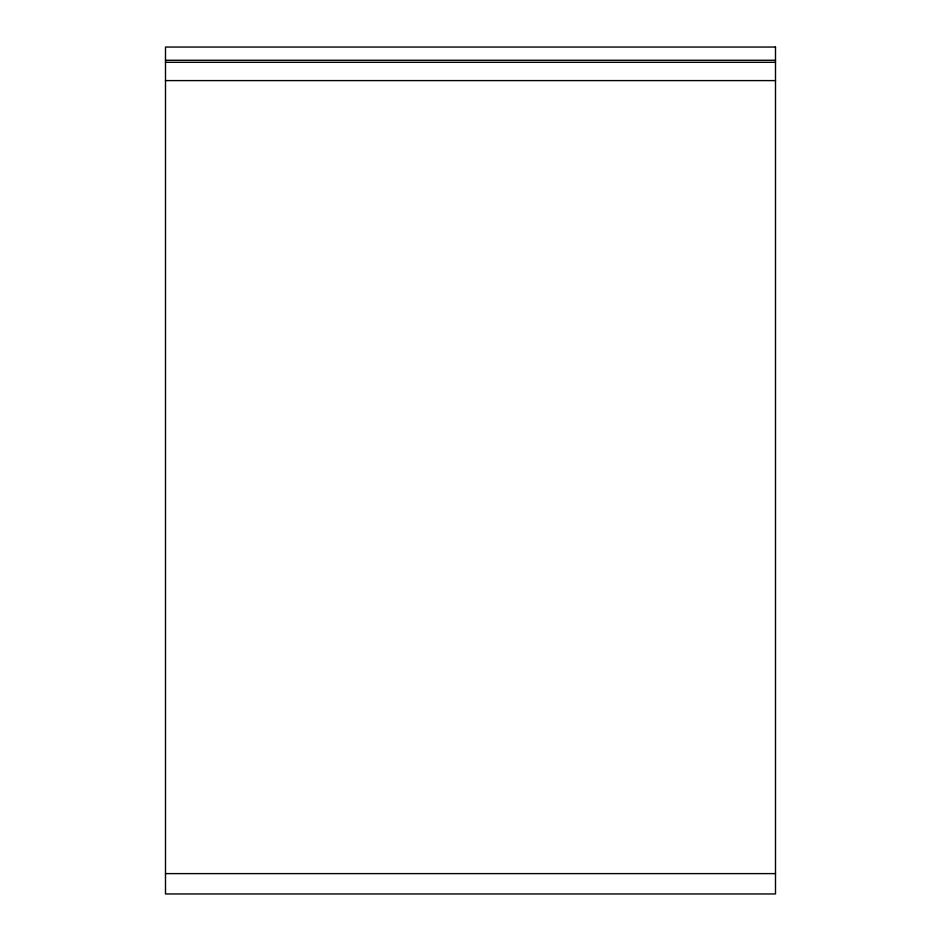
<?xml version="1.0" encoding="UTF-8"?>
<svg xmlns="http://www.w3.org/2000/svg" width="941" height="941" viewBox="0 0 941 941"><rect width="100%" height="100%" fill="white"/><g stroke="black" fill="none" stroke-linecap="round" stroke-linejoin="round"><path stroke-width="1.41" d="M165.498 60.271L775.502 60.271M165.498 62.306L775.502 62.306M165.498 80.597L775.502 80.597M165.498 873.613L775.502 873.613M775.502 47.05L165.498 47.05L165.498 893.95L775.502 893.95L775.502 47.05"/></g></svg>
